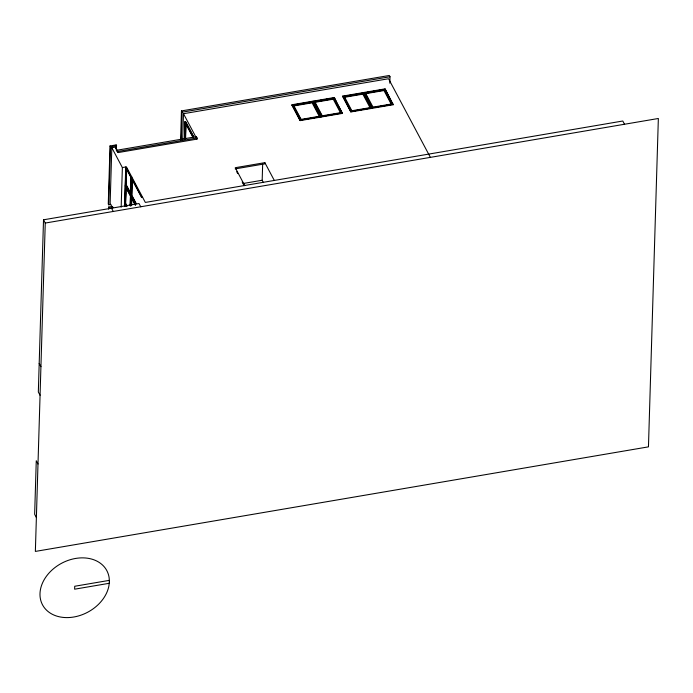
<?xml version="1.0" encoding="UTF-8"?>
<svg xmlns="http://www.w3.org/2000/svg" width="693" height="693" viewBox="0 0 693 693"><rect width="100%" height="100%" fill="white"/><g stroke="black" fill="none" stroke-linecap="round" stroke-linejoin="round"><path stroke-width="1.04" d="M140.731 206.774L138.998 203.517L43.52 219.802L38.332 391.995L40.064 395.244M45.253 223.059L35.36 551.42L648.457 446.855L658.35 118.486L45.253 223.059L43.52 219.802M116.45 151.109L116.173 144.906L110.022 145.954L108.273 203.976L108.714 204.807L110.767 204.452M108.714 204.807L110.464 146.786L110.022 145.954M108.645 209.173L108.714 207.025L112.387 206.393L113.063 207.666L109.39 208.29L108.714 207.025M117.412 151.308L117.446 150.138L196.353 136.686L197.029 137.95L196.994 139.12L118.087 152.581L115.194 147.141L111.816 147.722L110.135 203.395L111.911 206.731M116.078 148.129L116.173 144.906M118.087 152.581L117.446 150.138M121.171 207.172L122.366 167.559L111.816 147.722M124.558 206.159L125.745 166.978L141.952 197.47L142.637 197.358M126.187 206.349L124.792 203.733L125.312 186.478L125.996 186.356L125.476 203.612L126.871 206.228M125.355 185.17L125.875 167.914L130.977 177.512L130.457 194.768L125.355 185.17L126.039 185.057L130.674 193.78M126.291 205.83L125.312 203.985L125.65 192.637M129.799 192.819L125.866 185.421L126.334 169.958M126.039 185.057L126.524 168.875M126.126 187.292L125.65 203.248L127.088 205.951M126.689 168.728L126.204 184.684L130.535 192.819M130.119 205.778L130.414 196.076L125.312 186.478M130.31 204.981L131.142 177.148L131.835 177.027M130.648 205.899L130.864 196.916L135.239 205.145M135.767 204.756L130.908 195.617L131.427 178.361L141.632 197.557M131.306 189.258L131.531 181.713M130.96 205.899L131.02 203.837M131.367 192.489L131.705 181.15M131.298 205.431L131.557 196.803M135.967 203.725L131.592 195.504L132.077 179.322M131.609 205.466L131.835 198.016M132.389 179.461L131.913 195.417L135.958 203.023M180.587 140.081L181.462 110.915L389.336 75.468L390.012 76.732L389.812 83.195M181.323 139.189L182.138 112.188L181.462 110.915M182.701 139.614L183.48 113.713L388.556 78.742L430.37 157.372M184.433 138.435L184.944 121.639L185.629 121.518L193.763 136.807L193.07 136.928M184.65 139.276L185.152 122.687L185.837 122.566L193.512 137.015M185.343 130.968L185.533 124.671M185.334 139.163L185.837 122.566M185.577 138.964L186.045 123.623M196.318 137.855L196.353 136.686M263.175 182.138L262.179 180.258L262.656 164.293M244.707 185.49L235.248 167.706L264.847 162.656L264.813 163.843L235.213 168.893M292.004 105.319L292.022 104.738L334.303 97.522L342.42 113.401L300.138 120.608L292.004 105.319L311.036 102.07M300.649 120.054L292.992 105.033L312.647 101.68L320.313 116.701L301.689 119.88M300.138 120.608L292.022 104.738M320.313 116.701L312.647 101.68M313.149 101.706L313.167 101.135L321.275 117.004M321.795 116.45L314.137 101.429L333.792 98.077L341.467 112.517L321.812 115.87L314.137 101.429M322.825 116.277L341.45 113.098L333.792 98.077M334.303 97.522L336.833 102.885M342.749 96.665L342.766 96.084L385.048 88.869L393.156 104.747L350.875 111.954L342.749 96.665L351.204 95.218M370.019 108.229L351.394 111.4L343.711 96.959L343.728 96.379L363.392 93.027L371.05 108.047L363.392 93.027M350.875 111.954L342.766 96.084M351.394 111.4L343.728 96.379M372.02 108.351L363.903 92.481L363.886 93.053L361.772 93.416M392.195 104.444L384.528 89.423L364.873 92.775L372.531 107.796L364.856 93.356L384.511 90.003L392.195 104.444L383.913 105.856M384.511 90.003L384.528 89.423M385.048 88.869L393.156 104.747M182.138 112.188L390.012 76.732M314.206 101.533L331.115 98.649M353.317 94.863L355.431 94.499M357.545 94.135L359.658 93.78M365.999 92.697L368.113 92.334M370.227 91.978L375.511 91.069M377.633 90.714L379.747 90.35M381.86 89.995L383.974 89.631M292.974 105.613L312.63 102.261M314.12 102.01L333.775 98.657M343.711 96.959L363.375 93.607M110.464 146.786L116.615 145.738M320.331 116.121L300.667 119.473L292.992 105.033M351.412 110.819L371.067 107.467M372.548 107.216L392.212 103.863M300.156 120.028L342.437 112.82M350.892 111.374L393.174 104.167M375.641 107.268L377.711 106.913M379.773 106.566L381.843 106.211M118.122 151.412L197.029 137.95M122.366 167.559L126.429 166.866L145.339 202.434L622.79 121.006L624.523 124.255M130.977 177.512L131.661 177.399M125.866 185.421L125.182 185.542L135.499 204.946M130.908 195.617L131.592 195.504M124.792 203.733L125.476 203.612M243.226 183.489L262.179 180.258M125.312 203.985L124.619 204.097L125.606 205.951M109.286 580.37L74.714 586.261L74.627 589.189L109.199 583.298M391.224 104.149L384 90.549L365.826 93.65L373.051 107.242M370.079 107.753L362.855 94.161L344.681 97.263L351.905 110.854M337.846 104.799L342.42 113.401M340.488 112.803L333.255 99.203L315.081 102.304L322.314 115.896M319.343 116.407L312.119 102.815L293.945 105.916L301.169 119.508M264.847 162.656L274.307 180.44M236.703 171.699L237.699 173.571M242.178 181.999L244.17 185.741M183.48 113.713L196.994 139.12M184.944 121.639L193.269 137.214M185.152 122.687L192.827 137.127M132.744 198.363L135.204 202.98M111.512 208.203L113.245 211.46M39.189 363.444L40.922 366.692M37.994 464.015L36.261 460.767L34.65 514.301L36.383 517.558M109.355 581.817L108.94 585.689A36.417 27.737 -28 0 1 55.293 615.601A36.417 27.737 -28 0 1 56.783 566.216A36.417 27.737 -28 0 1 109.173 578.04L109.355 581.817"/></g></svg>
